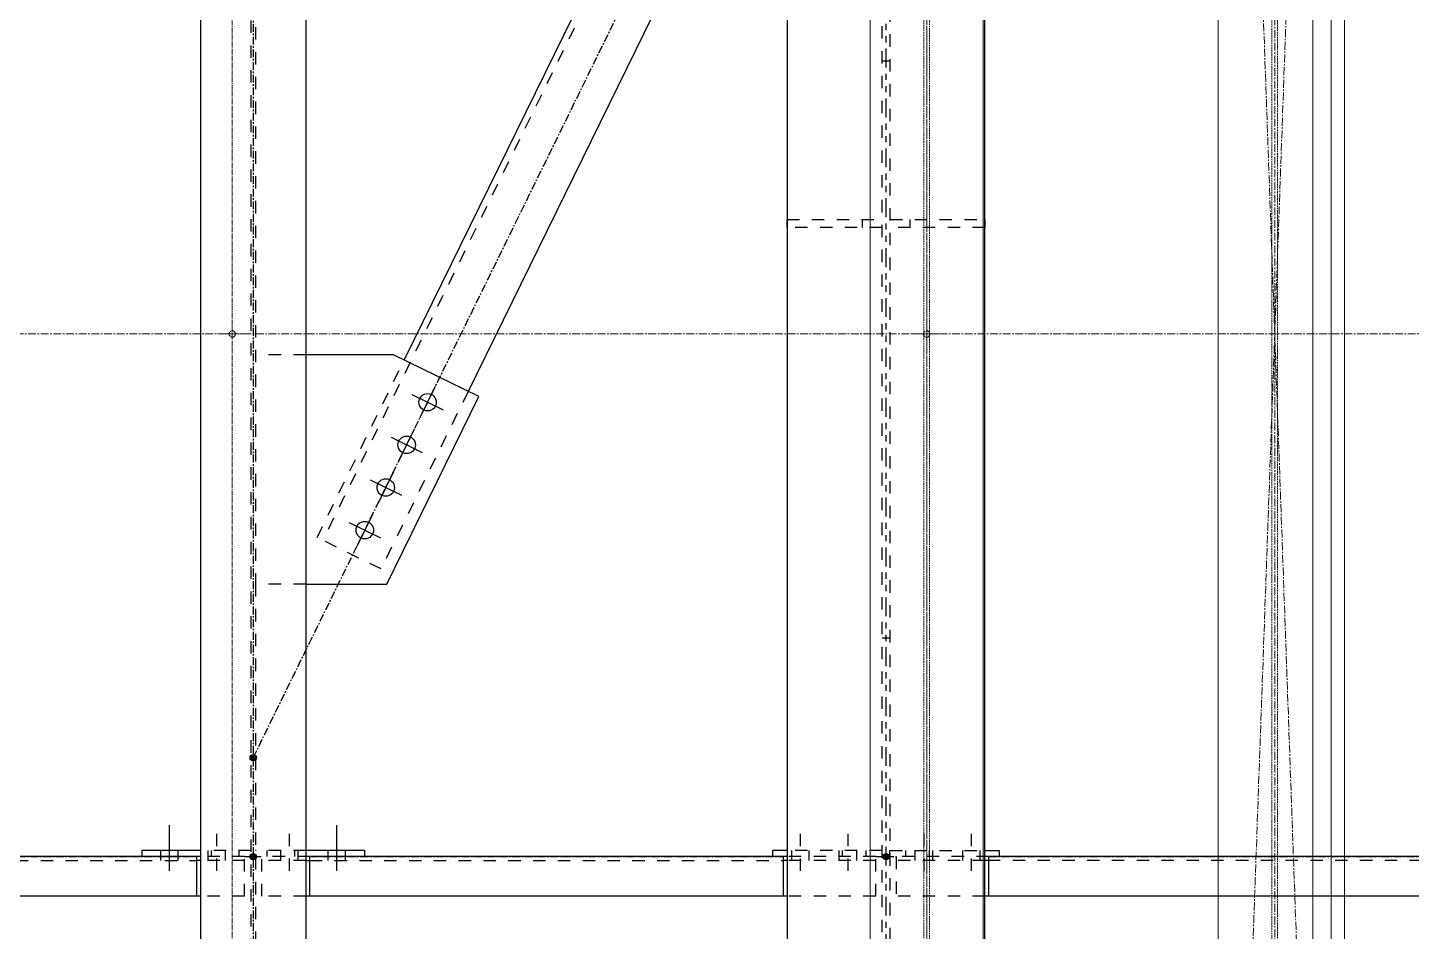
# Model space of a CAD drawing. Header units: inches. Extents: x 209270 to 234360, y -180214 to -150194.
# Drawn here: x 227091 to 229278, y -162507 to -161080 of the extents above; entities that cross this region are included whole.
import ezdxf

# ---------------------------------------------------------------- set-up
doc = ezdxf.new("R2010")
doc.units = ezdxf.units.IN
doc.header["$LTSCALE"] = 10
doc.header["$MEASUREMENT"] = 0
for name, pattern in [('CENTER', [2, 1.25, -0.25, 0.25, -0.25]), ('CENTER2', [1.125, 0.75, -0.125, 0.125, -0.125]), ('DXK_LINE_DOT2', [3.9198, 1.9599, -1.9599]), ('DXK_LINE_DOT5', [7.8785, 2.979, -0.9799, 0.9799, -0.9799, 0.9799, -0.9799]), ('HIDDEN', [0.375, 0.25, -0.125])]:
    doc.linetypes.add(name, pattern=pattern)
for name, color, linetype in [('_STR_0', 2, 'Continuous'), ('_STR_1', 2, 'Continuous'), ('_STR_2', 2, 'Continuous'), ('_STR_4', 2, 'Continuous')]:
    doc.layers.add(name, color=color, linetype=linetype)
for name, color, linetype, lineweight in [('CEN', 1, 'CENTER', 9), ('CENETR LINE', 1, 'CENTER2', 9), ('DIM', 42, 'Continuous', 13), ('DIM.', 42, 'Continuous', 13), ('HIDDEN', 3, 'HIDDEN', 9), ('MAIN OBJECT', 2, 'Continuous', 18), ('OBJECT', 2, 'Continuous', 18), ('Sheeting', 4, 'Continuous', 0), ('STR25', 30, 'Continuous', 5)]:
    doc.layers.add(name, color=color, linetype=linetype, lineweight=lineweight)

# ---------------------------------------------------------------- blocks, each defined once
blk = doc.blocks.new('A$Cb40ec30b')
at = {"layer": 'CEN'}
for p, q in [((0, 15.8), (0, 64.2)), ((-26.3, 40), (26.3, 40)), ((0, -59), (0, -21)), ((-25.5, -40), (26.5, -40))]:
    blk.add_line(p, q, dxfattribs=at)
at = {"layer": 'HIDDEN'}
for points in [[(-103, 6), (-115, 6), (-115, 95), (-103, 95)], [(103, 6), (115, 6), (115, 95), (103, 95)], [(125, 6), (125, -6), (-125, -6), (-125, 6)], [(-103, -6), (-115, -6), (-115, -95), (-103, -95)], [(103, -6), (115, -6), (115, -95), (103, -95)]]:
    blk.add_lwpolyline(points, close=True, dxfattribs=at)
at = {"layer": 'HIDDEN', "elevation": 149686677196.4}
for points in [[(9, 47), (9, 33, -1), (-9, 33), (-9, 47, -1)], [(9, -33), (9, -47, -1), (-9, -47), (-9, -33, -1)]]:
    blk.add_lwpolyline(points, format="xyb", close=True, dxfattribs=at)
at = {"layer": 'STR25', "ltscale": 0.2}
blk.add_lwpolyline([(-125, 95), (125, 95), (125, -95), (-125, -95)], close=True, dxfattribs=at)
blk = doc.blocks.new('A$Cfd238a5e')
at = {"layer": 'CEN'}
for p, q in [((0, 118.3), (0, -118.3)), ((-152.8, 0), (152.8, 0)), ((-152.8, -40), (152.8, -40))]:
    blk.add_line(p, q, dxfattribs=at)
at = {"layer": 'MAIN OBJECT', "ltscale": 0.2, "elevation": 149686677196.4}
for points in [[(7.3, 31), (-6.7, 31, -1), (-6.7, 49), (7.3, 49, -1)], [(7.3, -31), (-6.7, -31, 1), (-6.7, -49), (7.3, -49, 1)]]:
    blk.add_lwpolyline(points, format="xyb", close=True, dxfattribs=at)
at = {"layer": 'OBJECT'}
for points in [[(-115, -85), (115, -85), (115, 85), (-115, 85)], [(-100, 85), (-92, 85), (-92, 0), (-100, 0)], [(100, 85), (92, 85), (92, 0), (100, 0)]]:
    blk.add_lwpolyline(points, close=True, dxfattribs=at)
blk.add_lwpolyline([(-94.4, -72.9, -0.383864), (-96.8, -75), (-100, -75), (-100, 0), (100, 0), (100, -75), (96.8, -75, -0.383864), (94.4, -72.9), (88.3, -14.7, 0.383864), (78.4, -5.7), (-78.4, -5.7, 0.383864), (-88.3, -14.7)], format="xyb", close=True, dxfattribs=at)
at = {"layer": 'DIM'}
blk.add_blockref('A$Cb40ec30b', (0, 0), dxfattribs=at)
blk = doc.blocks.new('A$C2698bf6b')
at = {"layer": 'CENETR LINE'}
for p, q in [((0, -1290), (0, 1290)), ((-22.1, 0), (22.1, 0))]:
    blk.add_line(p, q, dxfattribs=at)
blk.add_circle((0, 0), 5, dxfattribs=at)
at = {"layer": 'DIM', "xscale": -1, "rotation": 180}
blk.add_blockref('A$Cfd238a5e', (0, 1290), dxfattribs=at)
at = {"layer": 'DIM'}
blk.add_blockref('A$Cfd238a5e', (0, -1290), dxfattribs=at)
blk = doc.blocks.new('A$C9du6586tt')
at = {"layer": 'CEN'}
for p, q in [((89.4, 2500), (-89.4, -2500)), ((89.4, -2500), (-89.4, 2500))]:
    blk.add_line(p, q, dxfattribs=at)
blk.add_lwpolyline([(89.4, 2500), (89.4, -2500), (-89.4, -2500), (-89.4, 2500)], close=True, dxfattribs=at)
blk = doc.blocks.new('GridLine-116860372-116903 - 114867')
at = {"layer": '_STR_2', "linetype": 'DXK_LINE_DOT5'}
blk.add_line((228447.6, -167130.5), (228447.6, -151923.3), dxfattribs=at)
blk = doc.blocks.new('Part-116860372-116261 - 114867')
at = {"layer": '_STR_1', "linetype": 'DXK_LINE_DOT2'}
for p, q in [((227530.8, -161596.4), (227451.1, -161596.4)), ((227530.8, -161958.8), (227451.1, -161958.8))]:
    blk.add_line(p, q, dxfattribs=at)
at = {"layer": '_STR_2', "linetype": 'Continuous'}
for p, q in [((227669.5, -161596.4), (227530.8, -161596.4)), ((227804.2, -161662.5), (227669.5, -161596.4)), ((227658.7, -161958.8), (227804.2, -161662.5)), ((227530.8, -161958.8), (227658.7, -161958.8))]:
    blk.add_line(p, q, dxfattribs=at)
blk = doc.blocks.new('Bolt-116860372-115915 - 114867')
at = {"layer": '_STR_1', "linetype": 'DXK_LINE_DOT2'}
for p, q in [((228312.6, -162411.7), (228312.6, -162339.2)), ((228387.6, -162411.7), (228387.6, -162339.2)), ((228298.8, -162389.2), (228298.8, -162379.2)), ((228326.3, -162389.2), (228326.3, -162379.2)), ((228373.8, -162389.2), (228373.8, -162379.2)), ((228401.3, -162389.2), (228401.3, -162379.2)), ((228298.8, -162395.4), (228298.8, -162389.2)), ((228326.3, -162395.4), (228326.3, -162389.2)), ((228373.8, -162395.4), (228373.8, -162389.2)), ((228401.3, -162395.4), (228401.3, -162389.2))]:
    blk.add_line(p, q, dxfattribs=at)
blk = doc.blocks.new('Part-116860372-116362 - 114867')
at = {"layer": '_STR_1', "linetype": 'DXK_LINE_DOT2'}
for p, q in [((228453.8, -161382.9), (228603.8, -161382.9)), ((228603.8, -161395.4), (228453.8, -161395.4)), ((228485.1, -161382.9), (228485.1, -161395.4)), ((228603.8, -161382.9), (228603.8, -161395.4))]:
    blk.add_line(p, q, dxfattribs=at)
blk = doc.blocks.new('Part-116860372-114985 - 114867')
at = {"layer": '_STR_1', "linetype": 'DXK_LINE_DOT2'}
for p, q in [((227451.1, -160530.4), (227451.1, -161958.8)), ((227444, -160676.7), (227444, -164114.8)), ((227451.1, -161958.8), (227451.1, -164114.8))]:
    blk.add_line(p, q, dxfattribs=at)
at = {"layer": '_STR_2', "linetype": 'Continuous'}
for p, q in [((227364.3, -160670.4), (227364.3, -164121)), ((227530.8, -160670.4), (227530.8, -164121))]:
    blk.add_line(p, q, dxfattribs=at)
at = {"layer": '_STR_4', "linetype": 'CENTER'}
blk.add_line((227447.6, -160514.2), (227447.6, -164264.2), dxfattribs=at)
blk = doc.blocks.new('Part-116860372-115036 - 114867')
at = {"layer": '_STR_4', "linetype": 'Continuous'}
for points in [[(226826.3, -162394.2, -1), (226826.3, -162384.2, -1)], [(227447.6, -162394.2, -1), (227447.6, -162384.2, -1)]]:
    blk.add_hatch(color=256, dxfattribs=at).paths.add_polyline_path(points)
at = {"layer": '_STR_1', "linetype": 'DXK_LINE_DOT2'}
for p, q in [((226839.9, -162451.7), (226839.9, -162389.2)), ((226915.8, -162389.2), (226839.9, -162389.2)), ((226909.6, -162395.4), (226839.9, -162395.4)), ((226915.8, -162395.4), (227358.1, -162395.4)), ((227434, -162389.2), (227358.1, -162389.2)), ((227434, -162395.4), (227364.3, -162395.4)), ((227434, -162451.7), (227434, -162389.2)), ((226909.6, -162451.7), (226839.9, -162451.7)), ((227434, -162451.7), (227364.3, -162451.7))]:
    blk.add_line(p, q, dxfattribs=at)
at = {"layer": '_STR_2', "linetype": 'Continuous'}
for p, q in [((226909.6, -162395.4), (226915.8, -162395.4)), ((227358.1, -162389.2), (226915.8, -162389.2)), ((226915.8, -162389.2), (226915.8, -162451.7)), ((227358.1, -162389.2), (227358.1, -162451.7)), ((227364.3, -162395.4), (227358.1, -162395.4)), ((227364.3, -162451.7), (226909.6, -162451.7))]:
    blk.add_line(p, q, dxfattribs=at)
at = {"layer": '_STR_4', "linetype": 'CENTER'}
for p, q in [((226826.3, -162389.2), (226839.9, -162389.2)), ((226915.8, -162389.2), (227358.1, -162389.2)), ((227434, -162389.2), (227447.6, -162389.2))]:
    blk.add_line(p, q, dxfattribs=at)
at = {"layer": '_STR_4', "linetype": 'Continuous'}
for centre in [(226826.3, -162389.2), (227447.6, -162389.2)]:
    blk.add_circle(centre, 5, dxfattribs=at)
blk = doc.blocks.new('Part-116860372-115037 - 114867')
at = {"layer": '_STR_4', "linetype": 'Continuous'}
for points in [[(227447.6, -162394.2, -1), (227447.6, -162384.2, -1)], [(228447.6, -162394.2, -1), (228447.6, -162384.2, -1)]]:
    blk.add_hatch(color=256, dxfattribs=at).paths.add_polyline_path(points)
at = {"layer": '_STR_1', "linetype": 'DXK_LINE_DOT2'}
for p, q in [((227461.1, -162451.7), (227461.1, -162389.2)), ((227537.1, -162389.2), (227461.1, -162389.2)), ((227530.8, -162395.4), (227461.1, -162395.4)), ((227537.1, -162395.4), (228285.1, -162395.4)), ((228431.3, -162389.2), (228285.1, -162389.2)), ((228431.3, -162395.4), (228291.3, -162395.4)), ((228431.3, -162451.7), (228431.3, -162389.2)), ((227530.8, -162451.7), (227461.1, -162451.7)), ((228431.3, -162451.7), (228291.3, -162451.7))]:
    blk.add_line(p, q, dxfattribs=at)
at = {"layer": '_STR_2', "linetype": 'Continuous'}
for p, q in [((227530.8, -162395.4), (227537.1, -162395.4)), ((228285.1, -162389.2), (227537.1, -162389.2)), ((227537.1, -162451.7), (227537.1, -162389.2)), ((228285.1, -162389.2), (228285.1, -162451.7)), ((228291.3, -162395.4), (228285.1, -162395.4)), ((228291.3, -162451.7), (227530.8, -162451.7))]:
    blk.add_line(p, q, dxfattribs=at)
at = {"layer": '_STR_4', "linetype": 'CENTER'}
for p, q in [((227447.6, -162389.2), (227461.1, -162389.2)), ((227537.1, -162389.2), (228285.1, -162389.2)), ((228431.3, -162389.2), (228447.6, -162389.2))]:
    blk.add_line(p, q, dxfattribs=at)
at = {"layer": '_STR_4', "linetype": 'Continuous'}
for centre in [(227447.6, -162389.2), (228447.6, -162389.2)]:
    blk.add_circle(centre, 5, dxfattribs=at)
blk = doc.blocks.new('Part-116860372-115913 - 114867')
at = {"layer": '_STR_1', "linetype": 'DXK_LINE_DOT2'}
for p, q in [((228441.3, -162379.2), (228291.3, -162379.2)), ((228378.8, -162389.2), (228378.8, -162379.2)), ((228416.3, -162389.2), (228416.3, -162379.2))]:
    blk.add_line(p, q, dxfattribs=at)
at = {"layer": '_STR_2', "linetype": 'Continuous'}
for p, q in [((228291.3, -162379.2), (228268.8, -162379.2)), ((228268.8, -162389.2), (228268.8, -162379.2)), ((228291.3, -162389.2), (228285.1, -162389.2))]:
    blk.add_line(p, q, dxfattribs=at)
blk = doc.blocks.new('Part-116860372-115038 - 114867')
at = {"layer": '_STR_4', "linetype": 'Continuous'}
for points in [[(228447.6, -162394.2, -1), (228447.6, -162384.2, -1)], [(229697.6, -162394.2, -1), (229697.6, -162384.2, -1)]]:
    blk.add_hatch(color=256, dxfattribs=at).paths.add_polyline_path(points)
at = {"layer": '_STR_1', "linetype": 'DXK_LINE_DOT2'}
for p, q in [((228463.8, -162389.2), (228463.8, -162451.7)), ((228610.1, -162389.2), (228463.8, -162389.2)), ((228603.8, -162395.4), (228463.8, -162395.4)), ((229608.1, -162395.4), (228610.1, -162395.4)), ((229608.1, -162389.2), (229684, -162389.2)), ((229684, -162395.4), (229614.3, -162395.4)), ((229684, -162389.2), (229684, -162451.7)), ((228603.8, -162451.7), (228463.8, -162451.7)), ((229684, -162451.7), (229614.3, -162451.7))]:
    blk.add_line(p, q, dxfattribs=at)
at = {"layer": '_STR_2', "linetype": 'Continuous'}
for p, q in [((228610.1, -162395.4), (228603.8, -162395.4)), ((229608.1, -162389.2), (228610.1, -162389.2)), ((228610.1, -162451.7), (228610.1, -162389.2)), ((229608.1, -162389.2), (229608.1, -162451.7)), ((229614.3, -162395.4), (229608.1, -162395.4)), ((229614.3, -162451.7), (228603.8, -162451.7))]:
    blk.add_line(p, q, dxfattribs=at)
at = {"layer": '_STR_4', "linetype": 'CENTER'}
for p, q in [((228447.6, -162389.2), (228463.8, -162389.2)), ((228610.1, -162389.2), (229608.1, -162389.2)), ((229684, -162389.2), (229697.6, -162389.2))]:
    blk.add_line(p, q, dxfattribs=at)
at = {"layer": '_STR_4', "linetype": 'Continuous'}
for centre in [(228447.6, -162389.2), (229697.6, -162389.2)]:
    blk.add_circle(centre, 5, dxfattribs=at)
blk = doc.blocks.new('Part-116860372-115109 - 114867')
at = {"layer": '_STR_4', "linetype": 'Continuous'}
for points in [[(228291.3, -160519.2, -1), (228291.3, -160509.2, -1)], [(227447.6, -162237.9, -1), (227447.6, -162227.9, -1)]]:
    blk.add_hatch(color=256, dxfattribs=at).paths.add_polyline_path(points)
at = {"layer": '_STR_1', "linetype": 'DXK_LINE_DOT2'}
for p, q in [((228144.8, -160693.6), (227557.6, -161889.6)), ((228135.8, -160689.2), (227998.1, -160969.7)), ((228135.8, -160689.2), (228236.8, -160738.7)), ((228236.8, -160738.7), (228099.1, -161019.3)), ((227548.6, -161885.2), (227686.3, -161604.7)), ((227787.3, -161654.3), (227649.6, -161934.8)), ((227649.6, -161934.8), (227548.6, -161885.2))]:
    blk.add_line(p, q, dxfattribs=at)
at = {"layer": '_STR_2', "linetype": 'Continuous'}
for p, q in [((227998.1, -160969.7), (227686.3, -161604.7)), ((228099.1, -161019.3), (227787.3, -161654.3))]:
    blk.add_line(p, q, dxfattribs=at)
at = {"layer": '_STR_4', "linetype": 'CENTER'}
blk.add_line((227447.6, -162232.9), (228291.3, -160514.2), dxfattribs=at)
at = {"layer": '_STR_4', "linetype": 'Continuous'}
for centre in [(228291.3, -160514.2), (227447.6, -162232.9)]:
    blk.add_circle(centre, 5, dxfattribs=at)
blk = doc.blocks.new('Part-116860372-115115 - 114867')
at = {"layer": '_STR_2', "linetype": 'Continuous'}
for p, q in [((228291.3, -158620.9), (228291.3, -166624.2)), ((228603.8, -166624.2), (228603.8, -158620.9))]:
    blk.add_line(p, q, dxfattribs=at)
blk = doc.blocks.new('Part-116860372-115117 - 114867')
at = {"layer": '_STR_1', "linetype": 'DXK_LINE_DOT2'}
for p, q in [((228441.3, -166624.2), (228441.3, -158620.9)), ((228453.8, -158620.9), (228453.8, -166624.2))]:
    blk.add_line(p, q, dxfattribs=at)
blk = doc.blocks.new('Bolt-116860372-116262 - 114867')
at = {"layer": '_STR_2', "linetype": 'Continuous'}
for p, q in [((227698.5, -161659.4), (227747.9, -161683.6)), ((227735.3, -161646.8), (227711.1, -161696.2)), ((227665.4, -161726.7), (227714.8, -161751)), ((227702.2, -161714.1), (227678, -161763.5)), ((227669.2, -161781.5), (227645, -161830.8)), ((227632.4, -161794), (227681.8, -161818.3)), ((227636.1, -161848.8), (227611.9, -161898.2)), ((227599.3, -161861.4), (227648.7, -161885.6))]:
    blk.add_line(p, q, dxfattribs=at)
for centre in [(227723.2, -161671.5), (227690.1, -161738.8), (227657.1, -161806.2), (227624, -161873.5)]:
    blk.add_circle(centre, 13.8, dxfattribs=at)
blk = doc.blocks.new('Part-116860372-115914 - 114867')
at = {"layer": '_STR_1', "linetype": 'DXK_LINE_DOT2'}
for p, q in [((228453.8, -162389.2), (228453.8, -162379.2)), ((228453.8, -162379.2), (228603.8, -162379.2)), ((228478.8, -162389.2), (228478.8, -162379.2)), ((228516.3, -162389.2), (228516.3, -162379.2))]:
    blk.add_line(p, q, dxfattribs=at)
at = {"layer": '_STR_2', "linetype": 'Continuous'}
for p, q in [((228603.8, -162379.2), (228626.3, -162379.2)), ((228626.3, -162379.2), (228626.3, -162389.2)), ((228610.1, -162389.2), (228603.8, -162389.2))]:
    blk.add_line(p, q, dxfattribs=at)
blk = doc.blocks.new('Part-116860372-115641 - 114867')
at = {"layer": '_STR_1', "linetype": 'DXK_LINE_DOT2'}
for p, q in [((227530.8, -162379.2), (227451.1, -162379.2)), ((227469.9, -162389.2), (227469.9, -162379.2)), ((227513.6, -162389.2), (227513.6, -162379.2))]:
    blk.add_line(p, q, dxfattribs=at)
at = {"layer": '_STR_2', "linetype": 'Continuous'}
for p, q in [((227623.6, -162379.2), (227530.8, -162379.2)), ((227623.6, -162379.2), (227623.6, -162389.2)), ((227537.1, -162389.2), (227530.8, -162389.2))]:
    blk.add_line(p, q, dxfattribs=at)
blk = doc.blocks.new('Bolt-116860372-115642 - 114867')
at = {"layer": '_STR_1', "linetype": 'DXK_LINE_DOT2'}
for p, q in [((227504.9, -162411.7), (227504.9, -162339.2)), ((227491.1, -162389.2), (227491.1, -162379.2)), ((227518.6, -162389.2), (227518.6, -162379.2)), ((227491.1, -162395.4), (227491.1, -162389.2)), ((227518.6, -162395.4), (227518.6, -162389.2))]:
    blk.add_line(p, q, dxfattribs=at)
at = {"layer": '_STR_2', "linetype": 'Continuous'}
for p, q in [((227579.9, -162411.7), (227579.9, -162339.2)), ((227566.1, -162389.2), (227566.1, -162379.2)), ((227593.6, -162389.2), (227593.6, -162379.2)), ((227566.1, -162395.4), (227566.1, -162389.2)), ((227593.6, -162395.4), (227593.6, -162389.2))]:
    blk.add_line(p, q, dxfattribs=at)
blk = doc.blocks.new('Part-116860372-115643 - 114867')
at = {"layer": '_STR_1', "linetype": 'DXK_LINE_DOT2'}
for p, q in [((227444, -162379.2), (227364.3, -162379.2)), ((227381.5, -162389.2), (227381.5, -162379.2)), ((227425.3, -162389.2), (227425.3, -162379.2))]:
    blk.add_line(p, q, dxfattribs=at)
at = {"layer": '_STR_2', "linetype": 'Continuous'}
for p, q in [((227364.3, -162379.2), (227271.5, -162379.2)), ((227271.5, -162379.2), (227271.5, -162389.2)), ((227364.3, -162389.2), (227358.1, -162389.2))]:
    blk.add_line(p, q, dxfattribs=at)
blk = doc.blocks.new('Bolt-116860372-115644 - 114867')
at = {"layer": '_STR_1', "linetype": 'DXK_LINE_DOT2'}
for p, q in [((227390.3, -162411.7), (227390.3, -162339.2)), ((227376.5, -162389.2), (227376.5, -162379.2)), ((227404, -162389.2), (227404, -162379.2)), ((227376.5, -162395.4), (227376.5, -162389.2)), ((227404, -162395.4), (227404, -162389.2))]:
    blk.add_line(p, q, dxfattribs=at)
at = {"layer": '_STR_2', "linetype": 'Continuous'}
for p, q in [((227315.3, -162411.7), (227315.3, -162339.2)), ((227301.5, -162389.2), (227301.5, -162379.2)), ((227329, -162389.2), (227329, -162379.2)), ((227301.5, -162395.4), (227301.5, -162389.2)), ((227329, -162395.4), (227329, -162389.2))]:
    blk.add_line(p, q, dxfattribs=at)
blk = doc.blocks.new('Bolt-116860372-115916 - 114867')
at = {"layer": '_STR_1', "linetype": 'DXK_LINE_DOT2'}
for p, q in [((228507.6, -162411.7), (228507.6, -162339.2)), ((228582.6, -162411.7), (228582.6, -162339.2)), ((228493.8, -162389.2), (228493.8, -162379.2)), ((228521.3, -162389.2), (228521.3, -162379.2)), ((228568.8, -162389.2), (228568.8, -162379.2)), ((228596.3, -162389.2), (228596.3, -162379.2)), ((228493.8, -162395.4), (228493.8, -162389.2)), ((228521.3, -162395.4), (228521.3, -162389.2)), ((228568.8, -162395.4), (228568.8, -162389.2)), ((228596.3, -162395.4), (228596.3, -162389.2))]:
    blk.add_line(p, q, dxfattribs=at)
blk = doc.blocks.new('Part-116860372-116363 - 114867')
at = {"layer": '_STR_1', "linetype": 'DXK_LINE_DOT2'}
for p, q in [((228291.3, -161395.4), (228291.3, -161382.9)), ((228291.3, -161382.9), (228441.3, -161382.9)), ((228441.3, -161395.4), (228291.3, -161395.4)), ((228410.1, -161382.9), (228410.1, -161395.4))]:
    blk.add_line(p, q, dxfattribs=at)
blk = doc.blocks.new('Part-116860372-157427 - 114867')
at = {"layer": '_STR_1', "linetype": 'DXK_LINE_DOT2'}
for p, q in [((228291.3, -159895.4), (228291.3, -161382.9)), ((228603.8, -161382.9), (228603.8, -159895.4)), ((228291.3, -161395.4), (228291.3, -162632.9)), ((228603.8, -162632.9), (228603.8, -161395.4))]:
    blk.add_line(p, q, dxfattribs=at)
blk = doc.blocks.new('Part-116860372-157442 - 114867')
at = {"layer": '_STR_1', "linetype": 'DXK_LINE_DOT2'}
for p, q in [((228441.3, -161132.4), (228453.8, -161132.4)), ((228453.8, -162044.3), (228441.3, -162044.3))]:
    blk.add_line(p, q, dxfattribs=at)

msp = doc.modelspace()

# ---------------------------------------------------------------- linework, layer by layer
at = {"layer": 'CEN'}
for p, q in [((229061.8, -155263.7), (229061.8, -165259.3)), ((220011.9, -161563.7), (232509.3, -161563.7))]:
    msp.add_line(p, q, dxfattribs=at)
at = {"layer": 'CEN', "elevation": 0.8}
msp.add_lwpolyline([(217011.9, -155263.7), (228511.9, -155263.7), (228511.9, -165263.7), (217011.9, -165263.7)], close=True, dxfattribs=at)
at = {"layer": 'HIDDEN'}
msp.add_lwpolyline([(228507.5, -165259.3), (228507.5, -155268.1), (228516.3, -155268.1), (228516.3, -165259.3)], close=True, dxfattribs=at)
at = {"layer": 'HIDDEN', "elevation": 0}
msp.add_lwpolyline([(229066.2, -165259.3), (229066.2, -155268.1), (229057.4, -155268.1), (229057.4, -165259.3)], dxfattribs=at)
at = {"layer": 'MAIN OBJECT'}
msp.add_lwpolyline([(228422.5, -165259.3), (228422.5, -155268.1), (228601.3, -155268.1), (228601.3, -165259.3)], close=True, dxfattribs=at)
at = {"layer": 'MAIN OBJECT', "elevation": 0}
msp.add_lwpolyline([(229151.2, -165259.3), (229151.2, -155268.1), (228972.4, -155268.1), (228972.4, -165259.3)], dxfattribs=at)
at = {"layer": 'Sheeting'}
for points in [[(216351.9, -154713.7), (229171.9, -154713.7), (229171.9, -165813.7), (216351.9, -165813.7)], [(216401.9, -154763.7), (229121.9, -154763.7), (229121.9, -165763.7), (216401.9, -165763.7)]]:
    msp.add_lwpolyline(points, close=True, dxfattribs=at)

# ---------------------------------------------------------------- block references
at = {"layer": '_STR_0', "zscale": 0.8}
for name in ['GridLine-116860372-116903 - 114867', 'Part-116860372-115115 - 114867', 'Part-116860372-157427 - 114867', 'Part-116860372-115117 - 114867', 'Part-116860372-114985 - 114867', 'Part-116860372-115109 - 114867', 'Part-116860372-157442 - 114867', 'Part-116860372-116363 - 114867', 'Part-116860372-116362 - 114867', 'Part-116860372-116261 - 114867', 'Bolt-116860372-116262 - 114867', 'Bolt-116860372-115644 - 114867', 'Bolt-116860372-115642 - 114867', 'Bolt-116860372-115915 - 114867', 'Bolt-116860372-115916 - 114867', 'Part-116860372-115643 - 114867', 'Part-116860372-115641 - 114867', 'Part-116860372-115913 - 114867', 'Part-116860372-115914 - 114867', 'Part-116860372-115036 - 114867', 'Part-116860372-115037 - 114867', 'Part-116860372-115038 - 114867']:
    msp.add_blockref(name, (0, 0), dxfattribs=at)
at = {"layer": 'DIM'}
for p in [(227414.5, -161563.7, 17003419418.5), (228511.9, -161563.7, 0.8)]:
    msp.add_blockref('A$C2698bf6b', p, dxfattribs=at)
at = {"layer": 'DIM.'}
msp.add_blockref('A$C9du6586tt', (229061.8, -161563.7), dxfattribs=at)

doc.saveas('drawing.dxf')
